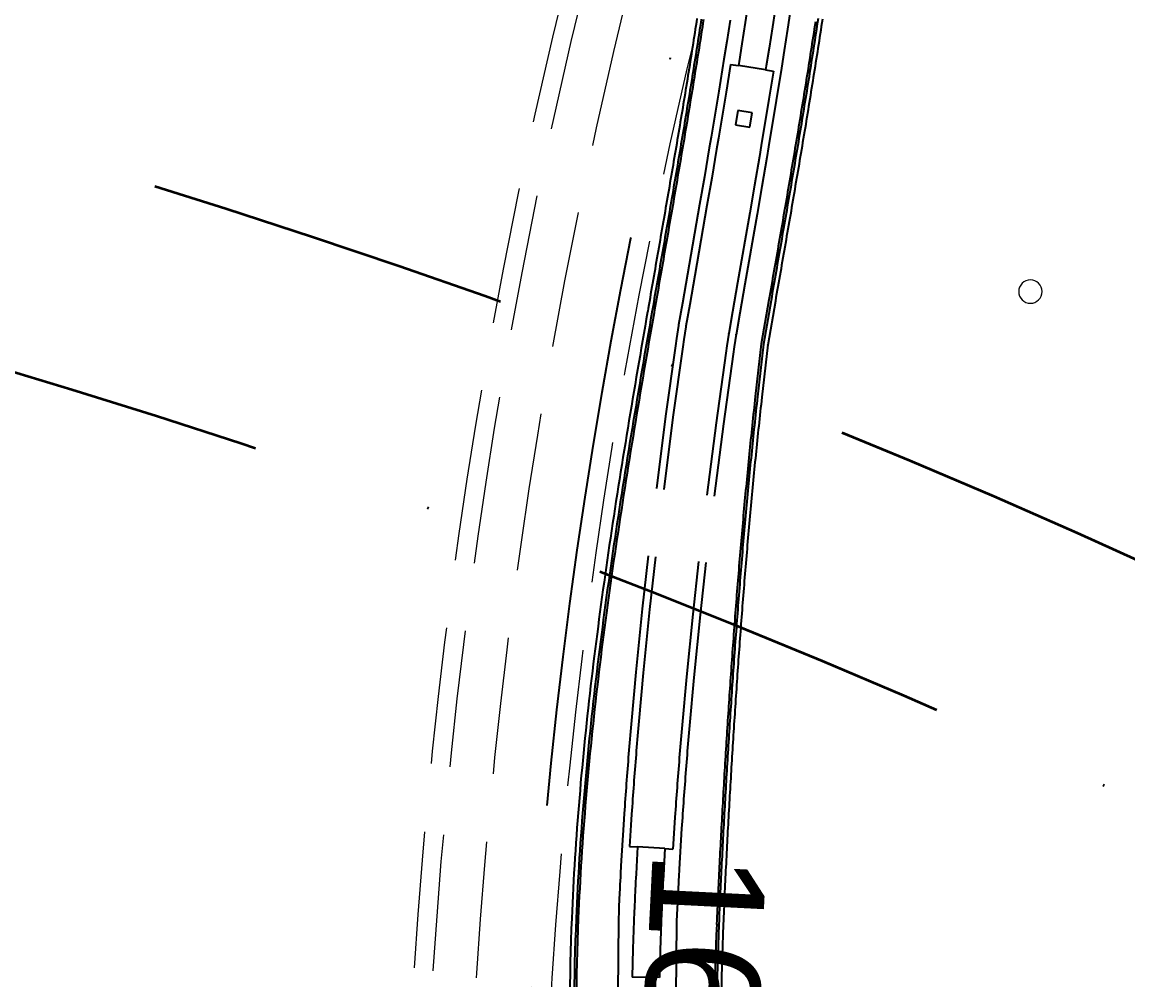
# Model space of a CAD drawing. Extents: x 2610184 to 2620710, y 1263771 to 1270672.
# Drawn here: x 2611996.2 to 2612072, y 1269676.8 to 1269742.5 of the extents above; entities that cross this region are included whole.
import ezdxf

# ---------------------------------------------------------------- set-up
doc = ezdxf.new("R2010")
doc.units = 0
doc.header["$LTSCALE"] = 5
for name, pattern in [('CADWORK_AC48', [15, 1, -14]), ('DASHDOT', [10, 5, -2.5, 0, -2.5]), ('DASHEDX2', [3.75, 2.5, -1.25])]:
    doc.linetypes.add(name, pattern=pattern)
for name, color, linetype in [('Grundriss_77', 7, 'CONTINUOUS'), ('Grundriss_89', 7, 'CONTINUOUS'), ('Grundriss_90', 7, 'CONTINUOUS'), ('TunnelachseNord', 3, 'CONTINUOUS'), ('VIADUKT_BADENSTRASSE', 94, 'CONTINUOUS')]:
    doc.layers.add(name, color=color, linetype=linetype)
doc.styles.add('ARIAL', font='arial.ttf')

msp = doc.modelspace()

# ---------------------------------------------------------------- linework, layer by layer
at = {"layer": 'Grundriss_77', "color": 9, "linetype": 'Continuous', "lineweight": 9}
msp.add_lwpolyline([(2612064.554, 1269723.991, 0.415), (2612065.354, 1269723.191, 0.415), (2612066.154, 1269723.991, 0.415), (2612065.354, 1269724.791, 0.415), (2612064.554, 1269723.991)], format="xyb", dxfattribs=at)
at = {"layer": 'Grundriss_77', "color": 1, "linetype": 'DASHEDX2', "lineweight": 18, "ltscale": 0.75}
for points in [[(2612027.291, 1269714.833, 0.077589), (2612026.569, 1269595.084)], [(2612028.574, 1269714.625, 0.077589), (2612027.855, 1269595.277)], [(2612036.643, 1269713.315, 0.077589), (2612035.939, 1269596.489)]]:
    msp.add_lwpolyline(points, format="xyb", dxfattribs=at)
at = {"layer": 'Grundriss_77', "color": 1, "linetype": 'DASHDOT', "lineweight": 25}
for start, end in [(153.49903, 170.78156), (170.78156, 188.52807)]:
    msp.add_arc((2612410.452, 1269652.648), 380, start, end, dxfattribs=at)
at = {"layer": 'Grundriss_77', "color": 1, "linetype": 'DASHEDX2', "lineweight": 18, "ltscale": 0.75}
for radius in [388.175, 386.875, 378.7]:
    msp.add_arc((2612410.452, 1269652.648), radius, 157.96799, 170.78156, dxfattribs=at)
at = {"layer": 'Grundriss_89', "color": 220, "linetype": 'DASHDOT', "lineweight": 35}
msp.add_arc((2611838.686, 1269191.302), 550, 24.6429, 190.12507, dxfattribs=at)
at = {"layer": 'Grundriss_90', "color": 220, "linetype": 'DASHDOT', "lineweight": 35}
msp.add_arc((2611838.686, 1269191.302), 565, 24.59307, 190.17489, dxfattribs=at)
at = {"layer": 'TunnelachseNord', "linetype": 'DASHEDX2', "lineweight": 18, "ltscale": 0.75}
msp.add_lwpolyline([(2612030.822, 1269595.722, -0.077589), (2612031.535, 1269714.144, -0.055968), (2612054.61, 1269796.649, -0.055968)], format="xyb", dxfattribs=at)
at = {"layer": 'VIADUKT_BADENSTRASSE', "color": 180, "linetype": 'CADWORK_AC48', "lineweight": -3}
for p, q in [((2612044.788, 1269739.583), (2612045.331, 1269739.496)), ((2612047.188, 1269739.199), (2612045.331, 1269739.496)), ((2612047.188, 1269739.199), (2612047.731, 1269739.112)), ((2612037.857, 1269685.916), (2612038.406, 1269685.883)), ((2612040.283, 1269685.77), (2612038.406, 1269685.883)), ((2612040.283, 1269685.77), (2612040.832, 1269685.737)), ((2612039.908, 1269676.922), (2612038.028, 1269676.948))]:
    msp.add_line(p, q, dxfattribs=at)
for points in [[(2612046.544, 1269747.497), (2612046.156, 1269744.841), (2612045.795, 1269742.452), (2612045.682, 1269741.722), (2612045.568, 1269740.991), (2612045.376, 1269739.773), (2612045.331, 1269739.496)], [(2612048.403, 1269747.245), (2612048.271, 1269746.313), (2612048.016, 1269744.566), (2612047.654, 1269742.166), (2612047.54, 1269741.433), (2612047.426, 1269740.699), (2612047.232, 1269739.478), (2612047.188, 1269739.199)], [(2612049.065, 1269744.41), (2612048.701, 1269742.005), (2612048.588, 1269741.27), (2612048.473, 1269740.535), (2612048.279, 1269739.311), (2612047.923, 1269737.109), (2612047.397, 1269733.931), (2612047.271, 1269733.185), (2612046.933, 1269731.196), (2612046.606, 1269729.298), (2612045.771, 1269724.492), (2612045.425, 1269722.509), (2612045.166, 1269721.021), (2612045.174, 1269721.072), (2612045.044, 1269720.19), (2612044.97, 1269719.687), (2612044.294, 1269714.906), (2612043.097, 1269705.405), (2612042.699, 1269701.801), (2612042.266, 1269697.509), (2612041.968, 1269694.223), (2612041.903, 1269693.465), (2612041.882, 1269693.212), (2612041.861, 1269692.959), (2612041.84, 1269692.706), (2612041.82, 1269692.453), (2612041.799, 1269692.2), (2612041.779, 1269691.947), (2612041.759, 1269691.695), (2612041.739, 1269691.442), (2612041.719, 1269691.189), (2612041.681, 1269690.683), (2612041.661, 1269690.43), (2612041.643, 1269690.177), (2612041.624, 1269689.924), (2612041.605, 1269689.671), (2612041.587, 1269689.418), (2612041.569, 1269689.166), (2612041.551, 1269688.913), (2612041.533, 1269688.66), (2612041.515, 1269688.407), (2612041.498, 1269688.154), (2612041.481, 1269687.901), (2612041.431, 1269687.141), (2612041.263, 1269684.359), (2612041.235, 1269683.853), (2612041.222, 1269683.6), (2612041.209, 1269683.347), (2612041.196, 1269683.094), (2612041.183, 1269682.841), (2612041.149, 1269682.137), (2612041.123, 1269681.576), (2612041.111, 1269681.323), (2612041.084, 1269680.689), (2612041.084, 1269680.69), (2612040.987, 1269669.172)], [(2612044.748, 1269742.614), (2612044.635, 1269741.884), (2612044.521, 1269741.155), (2612044.329, 1269739.94), (2612043.976, 1269737.753), (2612043.452, 1269734.594), (2612043.327, 1269733.851), (2612042.99, 1269731.87), (2612042.665, 1269729.977), (2612041.831, 1269725.179), (2612041.484, 1269723.196), (2612041.225, 1269721.708), (2612041.217, 1269721.656), (2612041.086, 1269720.772), (2612041.012, 1269720.266), (2612040.331, 1269715.449), (2612039.123, 1269705.859), (2612038.721, 1269702.223), (2612038.284, 1269697.886), (2612037.983, 1269694.566), (2612037.917, 1269693.8), (2612037.896, 1269693.544), (2612037.875, 1269693.289), (2612037.854, 1269693.033), (2612037.833, 1269692.777), (2612037.812, 1269692.521), (2612037.792, 1269692.266), (2612037.771, 1269692.01), (2612037.751, 1269691.754), (2612037.731, 1269691.498), (2612037.692, 1269690.986), (2612037.673, 1269690.73), (2612037.654, 1269690.474), (2612037.634, 1269690.218), (2612037.616, 1269689.962), (2612037.597, 1269689.706), (2612037.579, 1269689.45), (2612037.561, 1269689.194), (2612037.543, 1269688.938), (2612037.525, 1269688.682), (2612037.507, 1269688.426), (2612037.49, 1269688.17), (2612037.439, 1269687.401), (2612037.269, 1269684.58), (2612037.241, 1269684.067), (2612037.227, 1269683.81), (2612037.214, 1269683.554), (2612037.201, 1269683.297), (2612037.188, 1269683.041), (2612037.153, 1269682.326), (2612037.127, 1269681.756), (2612037.115, 1269681.5), (2612037.088, 1269680.858), (2612037.088, 1269680.857), (2612036.988, 1269669.072)], [(2612044.788, 1269739.583), (2612044.479, 1269737.671), (2612043.955, 1269734.509), (2612043.83, 1269733.766), (2612043.493, 1269731.784), (2612043.167, 1269729.891), (2612042.333, 1269725.092), (2612041.987, 1269723.108), (2612041.727, 1269721.62), (2612041.721, 1269721.582), (2612041.591, 1269720.698), (2612041.517, 1269720.192), (2612040.836, 1269715.38), (2612039.63, 1269705.801), (2612039.228, 1269702.169), (2612038.792, 1269697.838), (2612038.491, 1269694.522), (2612038.426, 1269693.757), (2612038.404, 1269693.502), (2612038.383, 1269693.247), (2612038.362, 1269692.991), (2612038.341, 1269692.736), (2612038.321, 1269692.48), (2612038.3, 1269692.225), (2612038.28, 1269691.97), (2612038.26, 1269691.714), (2612038.24, 1269691.459), (2612038.201, 1269690.948), (2612038.181, 1269690.692), (2612038.162, 1269690.437), (2612038.143, 1269690.181), (2612038.124, 1269689.925), (2612038.106, 1269689.67), (2612038.088, 1269689.414), (2612038.069, 1269689.158), (2612038.051, 1269688.903), (2612038.034, 1269688.647), (2612038.016, 1269688.391), (2612037.999, 1269688.135), (2612037.948, 1269687.368), (2612037.857, 1269685.916)], [(2612047.731, 1269739.112), (2612047.42, 1269737.191), (2612046.894, 1269734.016), (2612046.768, 1269733.27), (2612046.43, 1269731.282), (2612046.104, 1269729.384), (2612045.269, 1269724.58), (2612044.922, 1269722.596), (2612044.663, 1269721.108), (2612044.669, 1269721.147), (2612044.539, 1269720.264), (2612044.465, 1269719.76), (2612043.788, 1269714.975), (2612042.591, 1269705.463), (2612042.192, 1269701.855), (2612041.759, 1269697.557), (2612041.46, 1269694.267), (2612041.395, 1269693.507), (2612041.374, 1269693.254), (2612041.353, 1269693.001), (2612041.332, 1269692.748), (2612041.311, 1269692.494), (2612041.291, 1269692.241), (2612041.271, 1269691.988), (2612041.251, 1269691.735), (2612041.231, 1269691.482), (2612041.211, 1269691.228), (2612041.172, 1269690.722), (2612041.153, 1269690.469), (2612041.134, 1269690.215), (2612041.115, 1269689.962), (2612041.097, 1269689.708), (2612041.078, 1269689.455), (2612041.06, 1269689.202), (2612041.042, 1269688.948), (2612041.024, 1269688.695), (2612041.007, 1269688.442), (2612040.989, 1269688.188), (2612040.972, 1269687.935), (2612040.922, 1269687.174), (2612040.832, 1269685.737)], [(2612046.101, 1269735.277), (2612046.265, 1269736.264), (2612045.278, 1269736.427), (2612045.114, 1269735.441), (2612046.101, 1269735.277), (2612046.101, 1269735.277)], [(2612038.406, 1269685.883), (2612038.327, 1269684.521), (2612038.3, 1269684.01), (2612038.286, 1269683.755), (2612038.273, 1269683.499), (2612038.259, 1269683.243), (2612038.247, 1269682.988), (2612038.186, 1269681.708), (2612038.174, 1269681.453), (2612038.147, 1269680.814), (2612038.077, 1269678.882), (2612038.028, 1269676.948)], [(2612040.283, 1269685.77), (2612040.205, 1269684.418), (2612040.177, 1269683.91), (2612040.163, 1269683.656), (2612040.15, 1269683.402), (2612040.137, 1269683.148), (2612040.124, 1269682.894), (2612040.064, 1269681.624), (2612040.052, 1269681.37), (2612040.025, 1269680.734), (2612039.956, 1269678.828), (2612039.908, 1269676.922)]]:
    msp.add_lwpolyline(points, dxfattribs=at)
at = {"layer": 'VIADUKT_BADENSTRASSE', "color": 180, "linetype": 'Continuous', "lineweight": -3}
for points in [[(2612042.483, 1269742.722), (2612042.445, 1269742.477), (2612042.407, 1269742.232), (2612042.369, 1269741.988), (2612042.331, 1269741.743), (2612042.293, 1269741.499), (2612042.254, 1269741.254), (2612042.215, 1269741.009), (2612042.177, 1269740.765), (2612042.138, 1269740.52), (2612042.099, 1269740.275), (2612042.06, 1269740.03), (2612042.021, 1269739.786), (2612041.981, 1269739.541), (2612041.942, 1269739.296), (2612041.902, 1269739.051), (2612041.863, 1269738.806), (2612041.823, 1269738.561), (2612041.783, 1269738.316), (2612041.743, 1269738.071), (2612041.703, 1269737.827), (2612041.663, 1269737.582), (2612041.622, 1269737.337), (2612041.582, 1269737.091), (2612041.541, 1269736.846), (2612041.501, 1269736.601), (2612041.46, 1269736.356), (2612041.419, 1269736.111), (2612041.379, 1269735.866), (2612041.338, 1269735.621), (2612041.297, 1269735.375), (2612041.255, 1269735.13), (2612041.214, 1269734.885), (2612041.173, 1269734.639), (2612041.132, 1269734.394), (2612041.09, 1269734.149), (2612041.049, 1269733.903), (2612041.007, 1269733.658), (2612040.965, 1269733.412), (2612040.924, 1269733.167), (2612040.882, 1269732.921), (2612040.84, 1269732.676), (2612040.798, 1269732.43), (2612040.756, 1269732.185), (2612040.714, 1269731.939), (2612040.672, 1269731.693), (2612040.63, 1269731.448), (2612040.587, 1269731.202), (2612040.545, 1269730.956), (2612040.503, 1269730.71), (2612040.46, 1269730.465), (2612040.418, 1269730.219), (2612040.375, 1269729.973), (2612040.333, 1269729.727), (2612040.29, 1269729.481), (2612040.248, 1269729.235), (2612040.205, 1269728.989), (2612040.162, 1269728.743), (2612040.119, 1269728.497), (2612040.077, 1269728.25), (2612040.034, 1269728.004), (2612039.991, 1269727.758), (2612039.948, 1269727.512), (2612039.905, 1269727.266), (2612039.862, 1269727.019), (2612039.819, 1269726.773), (2612039.777, 1269726.526), (2612039.734, 1269726.28), (2612039.691, 1269726.034), (2612039.648, 1269725.787), (2612039.604, 1269725.54), (2612039.561, 1269725.294), (2612039.518, 1269725.047), (2612039.475, 1269724.801), (2612039.432, 1269724.554), (2612039.389, 1269724.307), (2612039.346, 1269724.06), (2612039.303, 1269723.814), (2612039.26, 1269723.567), (2612039.217, 1269723.32), (2612039.174, 1269723.073), (2612039.131, 1269722.826), (2612039.1, 1269722.652), (2612039.092, 1269722.604), (2612039.005, 1269722.106), (2612038.919, 1269721.608), (2612038.833, 1269721.11), (2612038.746, 1269720.612), (2612038.661, 1269720.114), (2612038.575, 1269719.615), (2612038.489, 1269719.116), (2612038.404, 1269718.617), (2612038.319, 1269718.118), (2612038.234, 1269717.618), (2612038.15, 1269717.119), (2612038.066, 1269716.619), (2612037.982, 1269716.119), (2612037.898, 1269715.618), (2612037.815, 1269715.118), (2612037.732, 1269714.617), (2612037.65, 1269714.116), (2612037.568, 1269713.615), (2612037.486, 1269713.113), (2612037.405, 1269712.611), (2612037.324, 1269712.109), (2612037.244, 1269711.607), (2612037.164, 1269711.105), (2612037.085, 1269710.602), (2612037.006, 1269710.099), (2612036.927, 1269709.596), (2612036.85, 1269709.092), (2612036.772, 1269708.589), (2612036.696, 1269708.085), (2612036.62, 1269707.581), (2612036.544, 1269707.076), (2612036.47, 1269706.571), (2612036.395, 1269706.066), (2612036.322, 1269705.561), (2612036.249, 1269705.056), (2612036.177, 1269704.55), (2612036.105, 1269704.044), (2612036.035, 1269703.537), (2612035.965, 1269703.031), (2612035.896, 1269702.524), (2612035.827, 1269702.017), (2612035.759, 1269701.509), (2612035.693, 1269701.002), (2612035.626, 1269700.494), (2612035.561, 1269699.985), (2612035.497, 1269699.477), (2612035.433, 1269698.968), (2612035.371, 1269698.459), (2612035.309, 1269697.95), (2612035.248, 1269697.44), (2612035.188, 1269696.93), (2612035.13, 1269696.42), (2612035.072, 1269695.91), (2612035.015, 1269695.399), (2612034.959, 1269694.888), (2612034.904, 1269694.377), (2612034.85, 1269693.865), (2612034.797, 1269693.353), (2612034.745, 1269692.841), (2612034.695, 1269692.329), (2612034.645, 1269691.816), (2612034.597, 1269691.303), (2612034.549, 1269690.79), (2612034.503, 1269690.276), (2612034.458, 1269689.763), (2612034.415, 1269689.249), (2612034.372, 1269688.734), (2612034.331, 1269688.22), (2612034.291, 1269687.705), (2612034.252, 1269687.19), (2612034.214, 1269686.674), (2612034.178, 1269686.159), (2612034.143, 1269685.643), (2612034.109, 1269685.127), (2612034.077, 1269684.61), (2612034.046, 1269684.094), (2612034.017, 1269683.577), (2612033.988, 1269683.06), (2612033.962, 1269682.543), (2612033.936, 1269682.025), (2612033.913, 1269681.507), (2612033.89, 1269680.993), (2612033.89, 1269680.993)], [(2612042.779, 1269742.676), (2612042.742, 1269742.431), (2612042.704, 1269742.186), (2612042.666, 1269741.942), (2612042.627, 1269741.697), (2612042.589, 1269741.452), (2612042.55, 1269741.207), (2612042.512, 1269740.962), (2612042.473, 1269740.718), (2612042.434, 1269740.473), (2612042.395, 1269740.228), (2612042.356, 1269739.983), (2612042.317, 1269739.738), (2612042.277, 1269739.493), (2612042.238, 1269739.248), (2612042.198, 1269739.003), (2612042.159, 1269738.758), (2612042.119, 1269738.513), (2612042.079, 1269738.268), (2612042.039, 1269738.023), (2612041.999, 1269737.778), (2612041.959, 1269737.533), (2612041.918, 1269737.288), (2612041.878, 1269737.043), (2612041.837, 1269736.797), (2612041.797, 1269736.552), (2612041.756, 1269736.307), (2612041.715, 1269736.062), (2612041.674, 1269735.816), (2612041.633, 1269735.571), (2612041.592, 1269735.326), (2612041.551, 1269735.08), (2612041.51, 1269734.835), (2612041.469, 1269734.59), (2612041.427, 1269734.344), (2612041.386, 1269734.099), (2612041.344, 1269733.853), (2612041.303, 1269733.608), (2612041.261, 1269733.362), (2612041.219, 1269733.117), (2612041.177, 1269732.871), (2612041.136, 1269732.625), (2612041.094, 1269732.38), (2612041.052, 1269732.134), (2612041.01, 1269731.888), (2612040.967, 1269731.643), (2612040.925, 1269731.397), (2612040.883, 1269731.151), (2612040.841, 1269730.905), (2612040.798, 1269730.659), (2612040.756, 1269730.414), (2612040.713, 1269730.168), (2612040.671, 1269729.922), (2612040.628, 1269729.676), (2612040.586, 1269729.43), (2612040.543, 1269729.184), (2612040.501, 1269728.938), (2612040.458, 1269728.691), (2612040.415, 1269728.445), (2612040.372, 1269728.199), (2612040.329, 1269727.953), (2612040.287, 1269727.707), (2612040.244, 1269727.46), (2612040.201, 1269727.214), (2612040.158, 1269726.968), (2612040.115, 1269726.721), (2612040.072, 1269726.475), (2612040.029, 1269726.228), (2612039.986, 1269725.982), (2612039.943, 1269725.735), (2612039.9, 1269725.489), (2612039.857, 1269725.242), (2612039.814, 1269724.996), (2612039.771, 1269724.749), (2612039.728, 1269724.502), (2612039.685, 1269724.256), (2612039.642, 1269724.009), (2612039.599, 1269723.762), (2612039.555, 1269723.515), (2612039.512, 1269723.268), (2612039.469, 1269723.021), (2612039.426, 1269722.774), (2612039.396, 1269722.6), (2612039.388, 1269722.552), (2612039.301, 1269722.055), (2612039.215, 1269721.557), (2612039.128, 1269721.059), (2612039.042, 1269720.561), (2612038.956, 1269720.063), (2612038.87, 1269719.564), (2612038.785, 1269719.066), (2612038.7, 1269718.567), (2612038.615, 1269718.068), (2612038.53, 1269717.568), (2612038.446, 1269717.069), (2612038.361, 1269716.569), (2612038.278, 1269716.069), (2612038.194, 1269715.569), (2612038.111, 1269715.069), (2612038.028, 1269714.568), (2612037.946, 1269714.067), (2612037.864, 1269713.566), (2612037.782, 1269713.065), (2612037.701, 1269712.564), (2612037.62, 1269712.062), (2612037.54, 1269711.56), (2612037.46, 1269711.058), (2612037.381, 1269710.555), (2612037.302, 1269710.053), (2612037.224, 1269709.55), (2612037.146, 1269709.047), (2612037.069, 1269708.544), (2612036.992, 1269708.04), (2612036.917, 1269707.536), (2612036.841, 1269707.032), (2612036.766, 1269706.528), (2612036.692, 1269706.023), (2612036.619, 1269705.518), (2612036.546, 1269705.013), (2612036.474, 1269704.508), (2612036.403, 1269704.002), (2612036.332, 1269703.496), (2612036.262, 1269702.99), (2612036.193, 1269702.484), (2612036.124, 1269701.977), (2612036.057, 1269701.47), (2612035.99, 1269700.963), (2612035.924, 1269700.455), (2612035.859, 1269699.948), (2612035.795, 1269699.44), (2612035.731, 1269698.931), (2612035.669, 1269698.423), (2612035.607, 1269697.914), (2612035.546, 1269697.405), (2612035.486, 1269696.896), (2612035.428, 1269696.386), (2612035.37, 1269695.876), (2612035.313, 1269695.366), (2612035.257, 1269694.856), (2612035.202, 1269694.345), (2612035.148, 1269693.834), (2612035.096, 1269693.323), (2612035.044, 1269692.811), (2612034.993, 1269692.299), (2612034.944, 1269691.787), (2612034.895, 1269691.275), (2612034.848, 1269690.763), (2612034.802, 1269690.25), (2612034.757, 1269689.737), (2612034.714, 1269689.223), (2612034.671, 1269688.71), (2612034.63, 1269688.196), (2612034.59, 1269687.682), (2612034.551, 1269687.168), (2612034.513, 1269686.653), (2612034.477, 1269686.138), (2612034.442, 1269685.623), (2612034.409, 1269685.108), (2612034.377, 1269684.592), (2612034.346, 1269684.076), (2612034.316, 1269683.56), (2612034.288, 1269683.044), (2612034.261, 1269682.527), (2612034.236, 1269682.011), (2612034.212, 1269681.494), (2612034.19, 1269680.98), (2612034.19, 1269680.98)], [(2612042.928, 1269742.653), (2612042.89, 1269742.408), (2612042.852, 1269742.163), (2612042.814, 1269741.918), (2612042.775, 1269741.674), (2612042.737, 1269741.429), (2612042.699, 1269741.184), (2612042.66, 1269740.939), (2612042.621, 1269740.694), (2612042.582, 1269740.449), (2612042.543, 1269740.204), (2612042.504, 1269739.959), (2612042.465, 1269739.714), (2612042.426, 1269739.469), (2612042.386, 1269739.224), (2612042.346, 1269738.979), (2612042.307, 1269738.734), (2612042.267, 1269738.489), (2612042.227, 1269738.244), (2612042.187, 1269737.999), (2612042.147, 1269737.754), (2612042.107, 1269737.509), (2612042.066, 1269737.263), (2612042.026, 1269737.018), (2612041.985, 1269736.773), (2612041.945, 1269736.528), (2612041.904, 1269736.282), (2612041.863, 1269736.037), (2612041.822, 1269735.792), (2612041.781, 1269735.546), (2612041.74, 1269735.301), (2612041.699, 1269735.056), (2612041.658, 1269734.81), (2612041.617, 1269734.565), (2612041.575, 1269734.319), (2612041.534, 1269734.074), (2612041.492, 1269733.828), (2612041.451, 1269733.583), (2612041.409, 1269733.337), (2612041.367, 1269733.091), (2612041.325, 1269732.846), (2612041.283, 1269732.6), (2612041.242, 1269732.355), (2612041.199, 1269732.109), (2612041.157, 1269731.863), (2612041.115, 1269731.617), (2612041.073, 1269731.371), (2612041.031, 1269731.126), (2612040.989, 1269730.88), (2612040.946, 1269730.634), (2612040.904, 1269730.388), (2612040.861, 1269730.142), (2612040.819, 1269729.896), (2612040.776, 1269729.65), (2612040.734, 1269729.404), (2612040.691, 1269729.158), (2612040.648, 1269728.912), (2612040.606, 1269728.666), (2612040.563, 1269728.42), (2612040.52, 1269728.173), (2612040.477, 1269727.927), (2612040.434, 1269727.681), (2612040.392, 1269727.435), (2612040.349, 1269727.188), (2612040.306, 1269726.942), (2612040.263, 1269726.696), (2612040.22, 1269726.449), (2612040.177, 1269726.203), (2612040.134, 1269725.956), (2612040.091, 1269725.71), (2612040.048, 1269725.463), (2612040.005, 1269725.217), (2612039.962, 1269724.97), (2612039.919, 1269724.723), (2612039.876, 1269724.476), (2612039.833, 1269724.23), (2612039.789, 1269723.983), (2612039.746, 1269723.736), (2612039.703, 1269723.489), (2612039.66, 1269723.242), (2612039.617, 1269722.995), (2612039.574, 1269722.749), (2612039.544, 1269722.574), (2612039.535, 1269722.526), (2612039.449, 1269722.029), (2612039.362, 1269721.531), (2612039.276, 1269721.033), (2612039.19, 1269720.535), (2612039.104, 1269720.037), (2612039.018, 1269719.539), (2612038.933, 1269719.04), (2612038.848, 1269718.541), (2612038.763, 1269718.042), (2612038.678, 1269717.543), (2612038.593, 1269717.044), (2612038.509, 1269716.544), (2612038.425, 1269716.044), (2612038.342, 1269715.544), (2612038.259, 1269715.044), (2612038.176, 1269714.544), (2612038.094, 1269714.043), (2612038.012, 1269713.542), (2612037.93, 1269713.041), (2612037.849, 1269712.54), (2612037.768, 1269712.038), (2612037.688, 1269711.536), (2612037.608, 1269711.034), (2612037.529, 1269710.532), (2612037.45, 1269710.03), (2612037.372, 1269709.527), (2612037.294, 1269709.024), (2612037.217, 1269708.521), (2612037.141, 1269708.017), (2612037.065, 1269707.514), (2612036.99, 1269707.01), (2612036.915, 1269706.506), (2612036.841, 1269706.001), (2612036.767, 1269705.497), (2612036.695, 1269704.992), (2612036.622, 1269704.487), (2612036.551, 1269703.981), (2612036.48, 1269703.475), (2612036.411, 1269702.97), (2612036.341, 1269702.463), (2612036.273, 1269701.957), (2612036.205, 1269701.45), (2612036.139, 1269700.943), (2612036.073, 1269700.436), (2612036.008, 1269699.929), (2612035.943, 1269699.421), (2612035.88, 1269698.913), (2612035.817, 1269698.405), (2612035.756, 1269697.896), (2612035.695, 1269697.387), (2612035.635, 1269696.878), (2612035.577, 1269696.369), (2612035.519, 1269695.859), (2612035.462, 1269695.349), (2612035.406, 1269694.839), (2612035.351, 1269694.329), (2612035.298, 1269693.818), (2612035.245, 1269693.307), (2612035.193, 1269692.796), (2612035.143, 1269692.285), (2612035.093, 1269691.773), (2612035.045, 1269691.261), (2612034.998, 1269690.749), (2612034.952, 1269690.237), (2612034.907, 1269689.724), (2612034.863, 1269689.211), (2612034.821, 1269688.698), (2612034.779, 1269688.184), (2612034.739, 1269687.67), (2612034.701, 1269687.157), (2612034.663, 1269686.642), (2612034.627, 1269686.128), (2612034.592, 1269685.613), (2612034.558, 1269685.098), (2612034.526, 1269684.583), (2612034.495, 1269684.068), (2612034.466, 1269683.552), (2612034.438, 1269683.036), (2612034.411, 1269682.52), (2612034.386, 1269682.004), (2612034.362, 1269681.487), (2612034.34, 1269680.974)], [(2612050.788, 1269742.717), (2612050.75, 1269742.468), (2612050.712, 1269742.219), (2612050.674, 1269741.97), (2612050.636, 1269741.721), (2612050.597, 1269741.472), (2612050.559, 1269741.223), (2612050.52, 1269740.974), (2612050.481, 1269740.726), (2612050.443, 1269740.477), (2612050.404, 1269740.228), (2612050.364, 1269739.979), (2612050.325, 1269739.731), (2612050.286, 1269739.482), (2612050.246, 1269739.234), (2612050.207, 1269738.985), (2612050.167, 1269738.737), (2612050.127, 1269738.488), (2612050.087, 1269738.24), (2612050.047, 1269737.991), (2612050.007, 1269737.743), (2612049.967, 1269737.495), (2612049.927, 1269737.246), (2612049.886, 1269736.998), (2612049.846, 1269736.75), (2612049.805, 1269736.502), (2612049.764, 1269736.253), (2612049.724, 1269736.005), (2612049.683, 1269735.757), (2612049.642, 1269735.509), (2612049.601, 1269735.261), (2612049.56, 1269735.013), (2612049.518, 1269734.765), (2612049.477, 1269734.517), (2612049.436, 1269734.269), (2612049.394, 1269734.021), (2612049.353, 1269733.773), (2612049.311, 1269733.526), (2612049.269, 1269733.278), (2612049.227, 1269733.03), (2612049.186, 1269732.782), (2612049.144, 1269732.535), (2612049.102, 1269732.287), (2612049.06, 1269732.039), (2612049.018, 1269731.792), (2612048.975, 1269731.544), (2612048.933, 1269731.297), (2612048.891, 1269731.049), (2612048.849, 1269730.802), (2612048.806, 1269730.554), (2612048.764, 1269730.307), (2612048.721, 1269730.059), (2612048.679, 1269729.812), (2612048.636, 1269729.565), (2612048.594, 1269729.317), (2612048.551, 1269729.07), (2612048.508, 1269728.823), (2612048.466, 1269728.576), (2612048.423, 1269728.328), (2612048.38, 1269728.081), (2612048.337, 1269727.834), (2612048.294, 1269727.587), (2612048.252, 1269727.34), (2612048.209, 1269727.093), (2612048.166, 1269726.846), (2612048.123, 1269726.599), (2612048.08, 1269726.352), (2612048.037, 1269726.105), (2612047.994, 1269725.858), (2612047.951, 1269725.611), (2612047.908, 1269725.364), (2612047.865, 1269725.117), (2612047.822, 1269724.87), (2612047.779, 1269724.623), (2612047.735, 1269724.376), (2612047.692, 1269724.13), (2612047.649, 1269723.883), (2612047.606, 1269723.636), (2612047.563, 1269723.389), (2612047.037, 1269720.373), (2612047.038, 1269720.382), (2612046.634, 1269716.778), (2612046.606, 1269716.53), (2612046.579, 1269716.282), (2612046.551, 1269716.034), (2612046.524, 1269715.786), (2612046.497, 1269715.538), (2612046.471, 1269715.29), (2612046.444, 1269715.043), (2612046.418, 1269714.795), (2612046.392, 1269714.547), (2612046.366, 1269714.299), (2612046.34, 1269714.051), (2612046.314, 1269713.803), (2612046.289, 1269713.555), (2612046.263, 1269713.308), (2612046.238, 1269713.06), (2612046.213, 1269712.812), (2612046.188, 1269712.564), (2612046.163, 1269712.316), (2612046.139, 1269712.069), (2612046.114, 1269711.821), (2612046.09, 1269711.573), (2612046.066, 1269711.325), (2612046.042, 1269711.078), (2612046.018, 1269710.83), (2612045.995, 1269710.582), (2612045.971, 1269710.335), (2612045.948, 1269710.087), (2612045.925, 1269709.839), (2612045.902, 1269709.592), (2612045.879, 1269709.344), (2612045.856, 1269709.097), (2612045.834, 1269708.849), (2612045.811, 1269708.601), (2612045.789, 1269708.354), (2612045.767, 1269708.106), (2612045.745, 1269707.859), (2612045.723, 1269707.611), (2612045.701, 1269707.364), (2612045.68, 1269707.117), (2612045.658, 1269706.869), (2612045.637, 1269706.622), (2612045.616, 1269706.375), (2612045.595, 1269706.127), (2612045.574, 1269705.88), (2612045.553, 1269705.633), (2612045.532, 1269705.386), (2612045.512, 1269705.138), (2612045.491, 1269704.891), (2612045.471, 1269704.644), (2612045.451, 1269704.397), (2612045.431, 1269704.15), (2612045.411, 1269703.903), (2612045.391, 1269703.656), (2612045.372, 1269703.409), (2612045.352, 1269703.162), (2612045.333, 1269702.915), (2612045.313, 1269702.668), (2612045.294, 1269702.422), (2612045.275, 1269702.175), (2612045.256, 1269701.928), (2612045.237, 1269701.681), (2612045.219, 1269701.435), (2612045.2, 1269701.188), (2612045.182, 1269700.942), (2612045.163, 1269700.695), (2612045.145, 1269700.449), (2612045.127, 1269700.202), (2612045.109, 1269699.956), (2612045.09, 1269699.709), (2612045.073, 1269699.463), (2612045.055, 1269699.216), (2612045.037, 1269698.971), (2612045.02, 1269698.724), (2612045.002, 1269698.478), (2612044.985, 1269698.231), (2612044.968, 1269697.986), (2612044.95, 1269697.739), (2612044.934, 1269697.494), (2612044.916, 1269697.247), (2612044.9, 1269697.002), (2612044.883, 1269696.755), (2612044.866, 1269696.51), (2612044.849, 1269696.264), (2612044.833, 1269696.019), (2612044.817, 1269695.772), (2612044.801, 1269695.528), (2612044.784, 1269695.281), (2612044.768, 1269695.036), (2612044.752, 1269694.79), (2612044.736, 1269694.545), (2612044.72, 1269694.299), (2612044.705, 1269694.055), (2612044.689, 1269693.808), (2612044.674, 1269693.564), (2612044.658, 1269693.317), (2612044.643, 1269693.074), (2612044.627, 1269692.827), (2612044.612, 1269692.583), (2612044.597, 1269692.337), (2612044.582, 1269692.093), (2612044.567, 1269691.847), (2612044.552, 1269691.604), (2612044.537, 1269691.357), (2612044.523, 1269691.114), (2612044.508, 1269690.867), (2612044.494, 1269690.624), (2612044.479, 1269690.377), (2612044.465, 1269690.135), (2612044.451, 1269689.888), (2612044.437, 1269689.646), (2612044.423, 1269689.399), (2612044.409, 1269689.157), (2612044.395, 1269688.91), (2612044.382, 1269688.668), (2612044.367, 1269688.421), (2612044.354, 1269688.18), (2612044.34, 1269687.933), (2612044.327, 1269687.691), (2612044.314, 1269687.444), (2612044.301, 1269687.203), (2612044.288, 1269686.956), (2612044.275, 1269686.715), (2612044.262, 1269686.468), (2612044.249, 1269686.227), (2612044.236, 1269685.98), (2612044.224, 1269685.739), (2612044.211, 1269685.493), (2612044.199, 1269685.251), (2612044.186, 1269685.005), (2612044.174, 1269684.764), (2612044.162, 1269684.518), (2612044.15, 1269684.276), (2612044.138, 1269684.031), (2612044.127, 1269683.789), (2612044.115, 1269683.544), (2612044.104, 1269683.302), (2612044.092, 1269683.057), (2612044.081, 1269682.815), (2612044.069, 1269682.57), (2612044.058, 1269682.329), (2612044.047, 1269682.083), (2612044.037, 1269681.842), (2612044.026, 1269681.597), (2612044.015, 1269681.356), (2612044.005, 1269681.111), (2612043.994, 1269680.869), (2612043.982, 1269680.568), (2612043.982, 1269680.568)], [(2612051.084, 1269742.672), (2612051.046, 1269742.423), (2612051.008, 1269742.174), (2612050.97, 1269741.924), (2612050.932, 1269741.675), (2612050.894, 1269741.426), (2612050.855, 1269741.177), (2612050.817, 1269740.928), (2612050.778, 1269740.679), (2612050.739, 1269740.43), (2612050.7, 1269740.182), (2612050.661, 1269739.933), (2612050.621, 1269739.684), (2612050.582, 1269739.435), (2612050.543, 1269739.186), (2612050.503, 1269738.938), (2612050.463, 1269738.689), (2612050.424, 1269738.441), (2612050.384, 1269738.192), (2612050.344, 1269737.943), (2612050.303, 1269737.695), (2612050.263, 1269737.447), (2612050.223, 1269737.198), (2612050.182, 1269736.95), (2612050.142, 1269736.701), (2612050.101, 1269736.453), (2612050.06, 1269736.205), (2612050.02, 1269735.957), (2612049.979, 1269735.708), (2612049.938, 1269735.46), (2612049.897, 1269735.212), (2612049.855, 1269734.964), (2612049.814, 1269734.716), (2612049.773, 1269734.468), (2612049.731, 1269734.22), (2612049.69, 1269733.972), (2612049.648, 1269733.724), (2612049.607, 1269733.476), (2612049.565, 1269733.228), (2612049.523, 1269732.98), (2612049.481, 1269732.732), (2612049.439, 1269732.485), (2612049.397, 1269732.237), (2612049.355, 1269731.989), (2612049.313, 1269731.741), (2612049.271, 1269731.494), (2612049.229, 1269731.246), (2612049.187, 1269730.999), (2612049.144, 1269730.751), (2612049.102, 1269730.504), (2612049.06, 1269730.256), (2612049.017, 1269730.009), (2612048.975, 1269729.761), (2612048.932, 1269729.514), (2612048.889, 1269729.266), (2612048.847, 1269729.019), (2612048.804, 1269728.772), (2612048.761, 1269728.524), (2612048.718, 1269728.277), (2612048.676, 1269728.03), (2612048.633, 1269727.783), (2612048.59, 1269727.536), (2612048.547, 1269727.288), (2612048.504, 1269727.041), (2612048.461, 1269726.794), (2612048.418, 1269726.547), (2612048.375, 1269726.3), (2612048.332, 1269726.053), (2612048.289, 1269725.806), (2612048.246, 1269725.559), (2612048.203, 1269725.312), (2612048.16, 1269725.065), (2612048.117, 1269724.818), (2612048.074, 1269724.572), (2612048.031, 1269724.325), (2612047.988, 1269724.078), (2612047.945, 1269723.831), (2612047.902, 1269723.584), (2612047.859, 1269723.338), (2612047.332, 1269720.321), (2612047.336, 1269720.348), (2612046.932, 1269716.744), (2612046.904, 1269716.497), (2612046.877, 1269716.249), (2612046.85, 1269716.001), (2612046.823, 1269715.754), (2612046.796, 1269715.506), (2612046.769, 1269715.258), (2612046.743, 1269715.011), (2612046.716, 1269714.763), (2612046.69, 1269714.515), (2612046.664, 1269714.268), (2612046.638, 1269714.02), (2612046.612, 1269713.772), (2612046.587, 1269713.525), (2612046.562, 1269713.277), (2612046.536, 1269713.03), (2612046.511, 1269712.782), (2612046.487, 1269712.534), (2612046.462, 1269712.287), (2612046.437, 1269712.039), (2612046.413, 1269711.791), (2612046.389, 1269711.544), (2612046.365, 1269711.296), (2612046.341, 1269711.049), (2612046.317, 1269710.801), (2612046.293, 1269710.554), (2612046.27, 1269710.306), (2612046.247, 1269710.059), (2612046.224, 1269709.811), (2612046.201, 1269709.564), (2612046.178, 1269709.317), (2612046.155, 1269709.069), (2612046.132, 1269708.822), (2612046.11, 1269708.574), (2612046.088, 1269708.327), (2612046.066, 1269708.08), (2612046.044, 1269707.832), (2612046.022, 1269707.585), (2612046, 1269707.338), (2612045.979, 1269707.091), (2612045.957, 1269706.843), (2612045.936, 1269706.596), (2612045.915, 1269706.349), (2612045.894, 1269706.102), (2612045.873, 1269705.855), (2612045.852, 1269705.608), (2612045.831, 1269705.361), (2612045.811, 1269705.114), (2612045.79, 1269704.867), (2612045.77, 1269704.62), (2612045.75, 1269704.373), (2612045.73, 1269704.126), (2612045.71, 1269703.879), (2612045.69, 1269703.632), (2612045.671, 1269703.385), (2612045.651, 1269703.138), (2612045.632, 1269702.892), (2612045.612, 1269702.645), (2612045.593, 1269702.399), (2612045.574, 1269702.152), (2612045.555, 1269701.905), (2612045.536, 1269701.658), (2612045.518, 1269701.412), (2612045.499, 1269701.165), (2612045.481, 1269700.919), (2612045.462, 1269700.672), (2612045.444, 1269700.427), (2612045.426, 1269700.18), (2612045.408, 1269699.934), (2612045.39, 1269699.687), (2612045.372, 1269699.441), (2612045.354, 1269699.195), (2612045.337, 1269698.949), (2612045.319, 1269698.702), (2612045.302, 1269698.457), (2612045.284, 1269698.21), (2612045.267, 1269697.965), (2612045.25, 1269697.718), (2612045.233, 1269697.473), (2612045.216, 1269697.226), (2612045.199, 1269696.982), (2612045.182, 1269696.735), (2612045.166, 1269696.49), (2612045.149, 1269696.243), (2612045.133, 1269695.999), (2612045.116, 1269695.752), (2612045.1, 1269695.508), (2612045.083, 1269695.261), (2612045.068, 1269695.017), (2612045.051, 1269694.77), (2612045.036, 1269694.526), (2612045.02, 1269694.279), (2612045.004, 1269694.035), (2612044.988, 1269693.789), (2612044.973, 1269693.545), (2612044.957, 1269693.298), (2612044.942, 1269693.055), (2612044.927, 1269692.808), (2612044.912, 1269692.565), (2612044.896, 1269692.318), (2612044.882, 1269692.075), (2612044.866, 1269691.828), (2612044.852, 1269691.585), (2612044.837, 1269691.339), (2612044.823, 1269691.096), (2612044.808, 1269690.849), (2612044.794, 1269690.607), (2612044.779, 1269690.36), (2612044.765, 1269690.118), (2612044.75, 1269689.871), (2612044.737, 1269689.629), (2612044.722, 1269689.382), (2612044.709, 1269689.14), (2612044.694, 1269688.893), (2612044.681, 1269688.651), (2612044.667, 1269688.405), (2612044.654, 1269688.163), (2612044.64, 1269687.916), (2612044.627, 1269687.675), (2612044.613, 1269687.428), (2612044.601, 1269687.187), (2612044.587, 1269686.94), (2612044.574, 1269686.699), (2612044.561, 1269686.452), (2612044.549, 1269686.211), (2612044.536, 1269685.965), (2612044.523, 1269685.723), (2612044.511, 1269685.477), (2612044.499, 1269685.236), (2612044.486, 1269684.99), (2612044.474, 1269684.749), (2612044.462, 1269684.503), (2612044.45, 1269684.262), (2612044.438, 1269684.016), (2612044.426, 1269683.775), (2612044.415, 1269683.529), (2612044.403, 1269683.288), (2612044.392, 1269683.043), (2612044.38, 1269682.801), (2612044.369, 1269682.556), (2612044.358, 1269682.315), (2612044.347, 1269682.07), (2612044.336, 1269681.829), (2612044.325, 1269681.584), (2612044.315, 1269681.343), (2612044.304, 1269681.098), (2612044.294, 1269680.857), (2612044.281, 1269680.555), (2612044.281, 1269680.555)], [(2612050.602, 1269742.49), (2612050.564, 1269742.242), (2612050.526, 1269741.993), (2612050.487, 1269741.744), (2612050.449, 1269741.495), (2612050.41, 1269741.246), (2612050.372, 1269740.997), (2612050.333, 1269740.749), (2612050.294, 1269740.5), (2612050.255, 1269740.251), (2612050.216, 1269740.003), (2612050.177, 1269739.754), (2612050.138, 1269739.506), (2612050.098, 1269739.257), (2612050.059, 1269739.009), (2612050.019, 1269738.76), (2612049.979, 1269738.512), (2612049.939, 1269738.263), (2612049.899, 1269738.015), (2612049.859, 1269737.767), (2612049.819, 1269737.519), (2612049.779, 1269737.27), (2612049.738, 1269737.022), (2612049.698, 1269736.774), (2612049.657, 1269736.526), (2612049.616, 1269736.278), (2612049.576, 1269736.03), (2612049.535, 1269735.782), (2612049.494, 1269735.534), (2612049.453, 1269735.286), (2612049.412, 1269735.038), (2612049.37, 1269734.79), (2612049.329, 1269734.542), (2612049.288, 1269734.294), (2612049.246, 1269734.046), (2612049.205, 1269733.798), (2612049.163, 1269733.551), (2612049.121, 1269733.303), (2612049.08, 1269733.055), (2612049.038, 1269732.807), (2612048.996, 1269732.56), (2612048.954, 1269732.312), (2612048.912, 1269732.065), (2612048.87, 1269731.817), (2612048.828, 1269731.569), (2612048.785, 1269731.322), (2612048.743, 1269731.074), (2612048.701, 1269730.827), (2612048.658, 1269730.58), (2612048.616, 1269730.332), (2612048.574, 1269730.085), (2612048.531, 1269729.837), (2612048.488, 1269729.59), (2612048.446, 1269729.343), (2612048.403, 1269729.096), (2612048.361, 1269728.848), (2612048.318, 1269728.601), (2612048.275, 1269728.354), (2612048.232, 1269728.107), (2612048.189, 1269727.86), (2612048.147, 1269727.612), (2612048.104, 1269727.365), (2612048.061, 1269727.118), (2612048.018, 1269726.871), (2612047.975, 1269726.624), (2612047.932, 1269726.377), (2612047.889, 1269726.13), (2612047.846, 1269725.883), (2612047.803, 1269725.636), (2612047.76, 1269725.39), (2612047.717, 1269725.143), (2612047.674, 1269724.896), (2612047.631, 1269724.649), (2612047.588, 1269724.402), (2612047.545, 1269724.155), (2612047.502, 1269723.909), (2612047.458, 1269723.662), (2612047.415, 1269723.415), (2612046.889, 1269720.399), (2612046.485, 1269716.794), (2612046.457, 1269716.546), (2612046.43, 1269716.298), (2612046.402, 1269716.05), (2612046.375, 1269715.802), (2612046.348, 1269715.554), (2612046.322, 1269715.306), (2612046.295, 1269715.059), (2612046.269, 1269714.81), (2612046.242, 1269714.563), (2612046.216, 1269714.315), (2612046.191, 1269714.067), (2612046.165, 1269713.819), (2612046.139, 1269713.571), (2612046.114, 1269713.323), (2612046.089, 1269713.075), (2612046.064, 1269712.827), (2612046.039, 1269712.579), (2612046.014, 1269712.331), (2612045.989, 1269712.083), (2612045.965, 1269711.835), (2612045.941, 1269711.588), (2612045.917, 1269711.34), (2612045.893, 1269711.092), (2612045.869, 1269710.844), (2612045.845, 1269710.596), (2612045.822, 1269710.349), (2612045.799, 1269710.101), (2612045.775, 1269709.853), (2612045.752, 1269709.606), (2612045.73, 1269709.358), (2612045.707, 1269709.11), (2612045.684, 1269708.862), (2612045.662, 1269708.615), (2612045.64, 1269708.367), (2612045.617, 1269708.12), (2612045.595, 1269707.872), (2612045.574, 1269707.625), (2612045.552, 1269707.377), (2612045.53, 1269707.13), (2612045.509, 1269706.882), (2612045.487, 1269706.635), (2612045.466, 1269706.387), (2612045.445, 1269706.14), (2612045.424, 1269705.893), (2612045.403, 1269705.645), (2612045.383, 1269705.398), (2612045.362, 1269705.151), (2612045.342, 1269704.904), (2612045.322, 1269704.656), (2612045.301, 1269704.409), (2612045.281, 1269704.162), (2612045.262, 1269703.915), (2612045.242, 1269703.668), (2612045.222, 1269703.421), (2612045.203, 1269703.174), (2612045.183, 1269702.927), (2612045.164, 1269702.68), (2612045.145, 1269702.433), (2612045.126, 1269702.186), (2612045.107, 1269701.94), (2612045.088, 1269701.693), (2612045.069, 1269701.446), (2612045.05, 1269701.199), (2612045.032, 1269700.953), (2612045.013, 1269700.706), (2612044.995, 1269700.46), (2612044.977, 1269700.213), (2612044.959, 1269699.967), (2612044.941, 1269699.72), (2612044.923, 1269699.474), (2612044.905, 1269699.227), (2612044.888, 1269698.981), (2612044.87, 1269698.734), (2612044.853, 1269698.489), (2612044.835, 1269698.242), (2612044.818, 1269697.996), (2612044.801, 1269697.749), (2612044.784, 1269697.504), (2612044.767, 1269697.257), (2612044.75, 1269697.012), (2612044.733, 1269696.765), (2612044.717, 1269696.52), (2612044.7, 1269696.274), (2612044.684, 1269696.029), (2612044.667, 1269695.782), (2612044.651, 1269695.537), (2612044.634, 1269695.291), (2612044.619, 1269695.046), (2612044.602, 1269694.799), (2612044.587, 1269694.555), (2612044.571, 1269694.308), (2612044.555, 1269694.064), (2612044.539, 1269693.817), (2612044.524, 1269693.574), (2612044.508, 1269693.327), (2612044.493, 1269693.083), (2612044.477, 1269692.836), (2612044.463, 1269692.593), (2612044.447, 1269692.346), (2612044.432, 1269692.103), (2612044.417, 1269691.856), (2612044.403, 1269691.613), (2612044.388, 1269691.366), (2612044.373, 1269691.123), (2612044.358, 1269690.876), (2612044.344, 1269690.633), (2612044.33, 1269690.386), (2612044.316, 1269690.144), (2612044.301, 1269689.897), (2612044.287, 1269689.655), (2612044.273, 1269689.408), (2612044.259, 1269689.166), (2612044.245, 1269688.919), (2612044.232, 1269688.677), (2612044.218, 1269688.43), (2612044.205, 1269688.188), (2612044.191, 1269687.941), (2612044.178, 1269687.699), (2612044.164, 1269687.453), (2612044.151, 1269687.211), (2612044.138, 1269686.964), (2612044.125, 1269686.723), (2612044.112, 1269686.476), (2612044.099, 1269686.235), (2612044.086, 1269685.988), (2612044.074, 1269685.747), (2612044.061, 1269685.5), (2612044.049, 1269685.259), (2612044.037, 1269685.013), (2612044.025, 1269684.771), (2612044.012, 1269684.525), (2612044.001, 1269684.284), (2612043.988, 1269684.038), (2612043.977, 1269683.796), (2612043.965, 1269683.551), (2612043.954, 1269683.309), (2612043.942, 1269683.064), (2612043.931, 1269682.822), (2612043.92, 1269682.577), (2612043.909, 1269682.335), (2612043.897, 1269682.09), (2612043.887, 1269681.849), (2612043.876, 1269681.603), (2612043.865, 1269681.362), (2612043.855, 1269681.117), (2612043.845, 1269680.876), (2612043.832, 1269680.574)]]:
    msp.add_lwpolyline(points, dxfattribs=at)
for radius, start, end in [(180.3, 177.60627, 185.35557), (180, 177.60627, 185.35557), (179.85, 177.60627, 185.35557), (170.35, 177.60739, 185.35445), (170.2, 177.60739, 185.35445), (169.9, 177.60739, 185.35445)]:
    msp.add_arc((2612214.035, 1269673.467), radius, start, end, dxfattribs=at)

# ---------------------------------------------------------------- texts
at = {"layer": 'Grundriss_77', "color": 1, "lineweight": 18, "style": 'ARIAL'}
msp.add_text('164600', height=7.8125, rotation=267.1177, dxfattribs=at).set_placement((2612039.458, 1269685.711))

doc.saveas('drawing.dxf')
